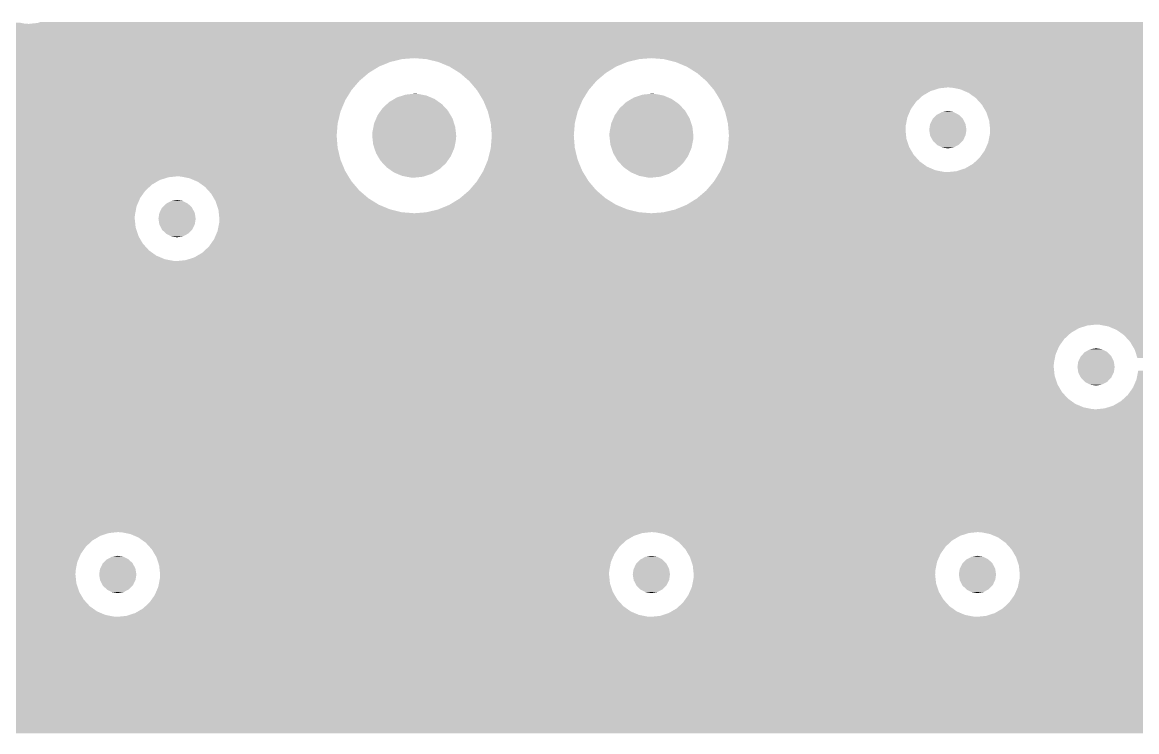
# Model space of a CAD drawing. Extents: x 295 to 953, y 10 to 290.
# Drawn here: x 612.72 to 636.59, y 100.29 to 115.48 of the extents above; entities that cross this region are included whole.
import ezdxf

# ---------------------------------------------------------------- set-up
doc = ezdxf.new("R2010")
doc.units = 0
doc.header["$LTSCALE"] = 5
doc.header["$MEASUREMENT"] = 0
doc.layers.add('FROMC1', color=7, linetype='CONTINUOUS')

msp = doc.modelspace()

# ---------------------------------------------------------------- linework, layer by layer
at = {"layer": 'FROMC1'}
for points in [[(583.018, 115.357), (583.018, 115.395), (710.215, 115.357), (710.228, 115.395)], [(583.018, 115.337), (583.018, 115.357), (672.362, 115.337), (672.553, 115.357)], [(583.018, 115.277), (583.018, 115.337), (672.18, 115.277), (672.362, 115.337)], [(586.574, 115.395), (586.832, 115.415), (710.228, 115.395), (710.235, 115.415)], [(586.832, 115.415), (586.971, 115.448), (710.235, 115.415), (710.247, 115.448)], [(586.971, 115.448), (586.985, 115.452), (612.863, 115.448), (612.783, 115.452)], [(586.985, 115.452), (587.085, 115.476), (612.783, 115.452), (612.662, 115.476)], [(612.863, 115.448), (612.896, 115.452), (636.993, 115.448), (636.913, 115.452)], [(612.896, 115.452), (613.053, 115.468), (636.913, 115.452), (636.828, 115.468)], [(613.053, 115.468), (613.115, 115.489), (636.828, 115.468), (636.725, 115.489)], [(583.018, 115.18), (583.018, 115.277), (672.014, 115.18), (672.18, 115.277)], [(583.018, 115.05), (583.018, 115.18), (671.873, 115.05), (672.014, 115.18)], [(583.018, 114.894), (583.018, 115.05), (671.762, 114.894), (671.873, 115.05)], [(583.018, 114.718), (583.018, 114.894), (671.686, 114.718), (671.762, 114.894)], [(583.018, 114.714), (583.018, 114.718), (671.686, 114.714), (671.686, 114.718)], [(583.018, 114.694), (583.018, 114.714), (620.859, 114.694), (621.118, 114.714)], [(583.018, 114.633), (583.018, 114.694), (620.606, 114.633), (620.859, 114.694)], [(583.018, 114.535), (583.018, 114.633), (620.366, 114.535), (620.606, 114.633)], [(621.366, 114.694), (621.118, 114.714), (625.939, 114.694), (626.198, 114.714)], [(621.387, 114.692), (621.366, 114.694), (625.932, 114.692), (625.939, 114.694)], [(621.626, 114.633), (621.387, 114.692), (625.686, 114.633), (625.932, 114.692)], [(621.639, 114.63), (621.626, 114.633), (625.678, 114.63), (625.686, 114.633)], [(621.867, 114.535), (621.639, 114.63), (625.446, 114.535), (625.678, 114.63)], [(626.446, 114.694), (626.198, 114.714), (644.989, 114.694), (645.248, 114.714)], [(626.467, 114.692), (626.446, 114.694), (644.982, 114.692), (644.989, 114.694)], [(626.706, 114.633), (626.467, 114.692), (644.736, 114.633), (644.982, 114.692)], [(626.719, 114.63), (626.706, 114.633), (644.728, 114.63), (644.736, 114.633)], [(626.947, 114.535), (626.719, 114.63), (644.496, 114.535), (644.728, 114.63)], [(583.018, 114.399), (583.018, 114.535), (620.145, 114.399), (620.366, 114.535)], [(583.018, 114.231), (583.018, 114.399), (619.947, 114.231), (620.145, 114.399)], [(621.878, 114.53), (621.867, 114.535), (625.438, 114.53), (625.446, 114.535)], [(622.089, 114.399), (621.878, 114.53), (625.225, 114.399), (625.438, 114.53)], [(622.099, 114.393), (622.089, 114.399), (625.217, 114.393), (625.225, 114.399)], [(622.287, 114.231), (622.099, 114.393), (625.027, 114.231), (625.217, 114.393)], [(626.958, 114.53), (626.947, 114.535), (644.488, 114.53), (644.496, 114.535)], [(627.169, 114.399), (626.958, 114.53), (644.275, 114.399), (644.488, 114.53)], [(627.179, 114.393), (627.169, 114.399), (644.267, 114.393), (644.275, 114.399)], [(627.367, 114.231), (627.179, 114.393), (644.077, 114.231), (644.267, 114.393)], [(583.018, 114.034), (583.018, 114.231), (619.777, 114.034), (619.947, 114.231)], [(622.296, 114.224), (622.287, 114.231), (625.02, 114.224), (625.027, 114.231)], [(622.457, 114.034), (622.296, 114.224), (624.857, 114.034), (625.02, 114.224)], [(627.376, 114.224), (627.367, 114.231), (644.07, 114.224), (644.077, 114.231)], [(627.492, 114.087), (627.376, 114.224), (643.952, 114.087), (644.07, 114.224)], [(583.018, 113.814), (583.018, 114.034), (619.641, 113.814), (619.777, 114.034)], [(620.69, 113.839), (620.746, 113.872), (621.554, 113.839), (621.476, 113.872)], [(620.746, 113.872), (620.872, 113.913), (621.476, 113.872), (621.379, 113.913)], [(620.872, 113.913), (620.928, 113.932), (621.379, 113.913), (621.282, 113.932)], [(620.928, 113.932), (621.089, 113.949), (621.282, 113.932), (621.191, 113.949)], [(621.089, 113.949), (621.118, 113.952), (621.191, 113.949), (621.118, 113.952)], [(622.464, 114.026), (622.457, 114.034), (624.852, 114.026), (624.857, 114.034)], [(622.593, 113.814), (622.464, 114.026), (624.721, 113.814), (624.852, 114.026)], [(625.77, 113.839), (625.826, 113.872), (626.634, 113.839), (626.556, 113.872)], [(625.826, 113.872), (625.952, 113.913), (626.556, 113.872), (626.459, 113.913)], [(625.952, 113.913), (626.008, 113.932), (626.459, 113.913), (626.362, 113.932)], [(626.008, 113.932), (626.169, 113.949), (626.362, 113.932), (626.271, 113.949)], [(626.169, 113.949), (626.198, 113.952), (626.271, 113.949), (626.198, 113.952)], [(627.51, 114.067), (627.492, 114.087), (632.357, 114.067), (632.548, 114.087)], [(627.544, 114.026), (627.51, 114.067), (632.234, 114.026), (632.357, 114.067)], [(627.556, 114.007), (627.544, 114.026), (632.175, 114.007), (632.234, 114.026)], [(627.615, 113.91), (627.556, 114.007), (632.009, 113.91), (632.175, 114.007)], [(627.679, 113.804), (627.615, 113.91), (631.894, 113.804), (632.009, 113.91)], [(632.627, 114.083), (632.548, 114.087), (639.499, 114.083), (639.533, 114.087)], [(632.713, 114.067), (632.627, 114.083), (639.342, 114.067), (639.499, 114.083)], [(632.816, 114.046), (632.713, 114.067), (639.28, 114.046), (639.342, 114.067)], [(632.908, 114.007), (632.816, 114.046), (639.16, 114.007), (639.28, 114.046)], [(632.992, 113.971), (632.908, 114.007), (639.098, 113.971), (639.16, 114.007)], [(633.077, 113.91), (632.992, 113.971), (638.994, 113.91), (639.098, 113.971)], [(633.148, 113.86), (633.077, 113.91), (638.94, 113.86), (638.994, 113.91)], [(583.018, 113.713), (583.018, 113.814), (619.599, 113.713), (619.641, 113.814)], [(586.843, 113.691), (586.574, 113.713), (619.589, 113.691), (619.599, 113.713)], [(587.095, 113.629), (586.843, 113.691), (619.563, 113.629), (619.589, 113.691)], [(587.226, 113.574), (587.095, 113.629), (619.54, 113.574), (619.563, 113.629)], [(620.401, 113.589), (620.442, 113.646), (621.84, 113.589), (621.787, 113.646)], [(620.442, 113.646), (620.532, 113.729), (621.787, 113.646), (621.71, 113.729)], [(620.532, 113.729), (620.582, 113.775), (621.71, 113.729), (621.645, 113.775)], [(620.582, 113.775), (620.69, 113.839), (621.645, 113.775), (621.554, 113.839)], [(622.599, 113.804), (622.593, 113.814), (624.717, 113.804), (624.721, 113.814)], [(622.694, 113.574), (622.599, 113.804), (624.62, 113.574), (624.717, 113.804)], [(625.481, 113.589), (625.522, 113.646), (626.92, 113.589), (626.867, 113.646)], [(625.522, 113.646), (625.612, 113.729), (626.867, 113.646), (626.79, 113.729)], [(625.612, 113.729), (625.662, 113.775), (626.79, 113.729), (626.725, 113.775)], [(625.662, 113.775), (625.77, 113.839), (626.725, 113.775), (626.634, 113.839)], [(627.689, 113.78), (627.679, 113.804), (631.868, 113.78), (631.894, 113.804)], [(627.753, 113.624), (627.689, 113.78), (631.757, 113.624), (631.868, 113.78)], [(633.22, 113.78), (633.148, 113.86), (638.853, 113.78), (638.94, 113.86)], [(633.277, 113.718), (633.22, 113.78), (638.809, 113.718), (638.853, 113.78)], [(633.332, 113.624), (633.277, 113.718), (638.742, 113.624), (638.809, 113.718)], [(587.334, 113.529), (587.226, 113.574), (619.529, 113.529), (619.54, 113.574)], [(587.555, 113.392), (587.334, 113.529), (619.496, 113.392), (619.529, 113.529)], [(587.637, 113.322), (587.555, 113.392), (619.478, 113.322), (619.496, 113.392)], [(620.257, 113.314), (620.304, 113.424), (621.973, 113.314), (621.937, 113.424)], [(620.304, 113.424), (620.332, 113.49), (621.937, 113.424), (621.898, 113.49)], [(620.332, 113.49), (620.401, 113.589), (621.898, 113.49), (621.84, 113.589)], [(622.698, 113.564), (622.694, 113.574), (624.618, 113.564), (624.62, 113.574)], [(622.756, 113.322), (622.698, 113.564), (624.558, 113.322), (624.618, 113.564)], [(625.337, 113.314), (625.384, 113.424), (627.053, 113.314), (627.017, 113.424)], [(625.384, 113.424), (625.412, 113.49), (627.017, 113.424), (626.978, 113.49)], [(625.412, 113.49), (625.481, 113.589), (626.978, 113.49), (626.92, 113.589)], [(627.778, 113.564), (627.753, 113.624), (631.731, 113.564), (631.757, 113.624)], [(627.806, 113.448), (627.778, 113.564), (631.681, 113.448), (631.731, 113.564)], [(627.838, 113.312), (627.806, 113.448), (631.655, 113.312), (631.681, 113.448)], [(632.171, 113.305), (632.221, 113.409), (632.926, 113.305), (632.872, 113.409)], [(632.221, 113.409), (632.23, 113.418), (632.872, 113.409), (632.868, 113.418)], [(632.23, 113.418), (632.31, 113.5), (632.868, 113.418), (632.783, 113.5)], [(632.31, 113.5), (632.322, 113.506), (632.783, 113.5), (632.777, 113.506)], [(632.322, 113.506), (632.422, 113.559), (632.777, 113.506), (632.669, 113.559)], [(632.422, 113.559), (632.442, 113.562), (632.669, 113.559), (632.663, 113.562)], [(632.442, 113.562), (632.548, 113.579), (632.663, 113.562), (632.548, 113.579)], [(633.374, 113.553), (633.332, 113.624), (638.711, 113.553), (638.742, 113.624)], [(633.409, 113.448), (633.374, 113.553), (638.666, 113.448), (638.711, 113.553)], [(633.434, 113.371), (633.409, 113.448), (638.651, 113.371), (638.666, 113.448)], [(587.752, 113.223), (587.637, 113.322), (619.47, 113.223), (619.478, 113.322)], [(587.896, 113.053), (587.752, 113.223), (619.456, 113.053), (619.47, 113.223)], [(620.221, 113.127), (620.244, 113.243), (622.009, 113.127), (621.996, 113.243)], [(620.244, 113.243), (620.257, 113.314), (621.996, 113.243), (621.973, 113.314)], [(622.758, 113.312), (622.756, 113.322), (624.557, 113.312), (624.558, 113.322)], [(622.779, 113.053), (622.758, 113.312), (624.536, 113.053), (624.557, 113.312)], [(625.301, 113.127), (625.324, 113.243), (627.089, 113.127), (627.076, 113.243)], [(625.324, 113.243), (625.337, 113.314), (627.076, 113.243), (627.053, 113.314)], [(627.842, 113.26), (627.838, 113.312), (631.644, 113.26), (631.655, 113.312)], [(627.849, 113.18), (627.842, 113.26), (631.641, 113.18), (631.644, 113.26)], [(627.859, 113.053), (627.849, 113.18), (631.654, 113.053), (631.641, 113.18)], [(632.149, 113.18), (632.166, 113.295), (632.946, 113.18), (632.928, 113.295)], [(632.167, 113.065), (632.149, 113.18), (632.929, 113.065), (632.946, 113.18)], [(632.166, 113.295), (632.171, 113.305), (632.928, 113.295), (632.926, 113.305)], [(633.446, 113.26), (633.434, 113.371), (638.629, 113.26), (638.651, 113.371)], [(633.454, 113.18), (633.446, 113.26), (638.626, 113.18), (638.629, 113.26)], [(633.451, 113.1), (633.454, 113.18), (638.634, 113.1), (638.626, 113.18)], [(587.92, 113.025), (587.896, 113.053), (619.459, 113.025), (619.456, 113.053)], [(587.957, 112.964), (587.92, 113.025), (619.463, 112.964), (619.459, 113.025)], [(596.773, 112.963), (596.716, 112.964), (619.463, 112.963), (619.463, 112.964)], [(596.83, 112.958), (596.773, 112.963), (619.464, 112.958), (619.463, 112.963)], [(596.886, 112.949), (596.83, 112.958), (619.465, 112.949), (619.464, 112.958)], [(596.942, 112.937), (596.886, 112.949), (619.466, 112.937), (619.465, 112.949)], [(596.996, 112.92), (596.942, 112.937), (619.467, 112.92), (619.466, 112.937)], [(597.049, 112.899), (596.996, 112.92), (619.468, 112.899), (619.467, 112.92)], [(620.218, 113.053), (620.221, 113.127), (622.017, 113.053), (622.009, 113.127)], [(620.226, 112.979), (620.218, 113.053), (622.014, 112.979), (622.017, 113.053)], [(620.239, 112.863), (620.226, 112.979), (621.992, 112.863), (622.014, 112.979)], [(622.758, 112.794), (622.779, 113.053), (624.557, 112.794), (624.536, 113.053)], [(625.298, 113.053), (625.301, 113.127), (627.097, 113.053), (627.089, 113.127)], [(625.306, 112.979), (625.298, 113.053), (627.094, 112.979), (627.097, 113.053)], [(625.319, 112.863), (625.306, 112.979), (627.072, 112.863), (627.094, 112.979)], [(627.839, 112.807), (627.854, 112.989), (631.721, 112.807), (631.661, 112.989)], [(627.854, 112.989), (627.859, 113.053), (631.661, 112.989), (631.654, 113.053)], [(632.169, 113.055), (632.167, 113.065), (632.924, 113.055), (632.929, 113.065)], [(632.223, 112.951), (632.169, 113.055), (632.874, 112.951), (632.924, 113.055)], [(632.227, 112.942), (632.223, 112.951), (632.865, 112.942), (632.874, 112.951)], [(632.312, 112.86), (632.227, 112.942), (632.785, 112.86), (632.865, 112.942)], [(633.369, 112.807), (633.414, 112.912), (638.706, 112.807), (638.671, 112.912)], [(633.414, 112.912), (633.429, 112.989), (638.671, 112.912), (638.646, 112.989)], [(633.429, 112.989), (633.451, 113.1), (638.646, 112.989), (638.634, 113.1)], [(597.101, 112.875), (597.049, 112.899), (619.47, 112.875), (619.468, 112.899)], [(597.151, 112.847), (597.101, 112.875), (619.473, 112.847), (619.47, 112.875)], [(597.196, 112.817), (597.151, 112.847), (619.475, 112.817), (619.473, 112.847)], [(607.227, 112.813), (607.148, 112.817), (619.475, 112.813), (619.475, 112.817)], [(607.325, 112.794), (607.227, 112.813), (619.477, 112.794), (619.475, 112.813)], [(607.416, 112.776), (607.325, 112.794), (619.481, 112.776), (619.477, 112.794)], [(607.592, 112.701), (607.416, 112.776), (619.499, 112.701), (619.481, 112.776)], [(607.748, 112.59), (607.592, 112.701), (619.526, 112.59), (619.499, 112.701)], [(620.262, 112.792), (620.239, 112.863), (621.978, 112.792), (621.992, 112.863)], [(620.299, 112.682), (620.262, 112.792), (621.931, 112.682), (621.978, 112.792)], [(620.337, 112.616), (620.299, 112.682), (621.903, 112.616), (621.931, 112.682)], [(622.697, 112.542), (622.757, 112.784), (624.617, 112.542), (624.559, 112.784)], [(622.757, 112.784), (622.758, 112.794), (624.559, 112.784), (624.557, 112.794)], [(625.342, 112.792), (625.319, 112.863), (627.058, 112.792), (627.072, 112.863)], [(625.379, 112.682), (625.342, 112.792), (627.011, 112.682), (627.058, 112.792)], [(625.417, 112.616), (625.379, 112.682), (626.983, 112.616), (627.011, 112.682)], [(627.802, 112.642), (627.837, 112.784), (631.818, 112.642), (631.735, 112.784)], [(627.837, 112.784), (627.839, 112.807), (631.735, 112.784), (631.721, 112.807)], [(632.318, 112.854), (632.312, 112.86), (632.773, 112.854), (632.785, 112.86)], [(632.426, 112.801), (632.318, 112.854), (632.673, 112.801), (632.773, 112.854)], [(632.433, 112.798), (632.426, 112.801), (632.653, 112.798), (632.673, 112.801)], [(632.548, 112.781), (632.433, 112.798), (632.548, 112.781), (632.653, 112.798)], [(633.271, 112.642), (633.338, 112.736), (638.803, 112.642), (638.748, 112.736)], [(633.338, 112.736), (633.369, 112.807), (638.748, 112.736), (638.706, 112.807)], [(607.792, 112.542), (607.748, 112.59), (619.537, 112.542), (619.526, 112.59)], [(607.877, 112.448), (607.792, 112.542), (619.576, 112.448), (619.537, 112.542)], [(607.963, 112.302), (607.877, 112.448), (619.636, 112.302), (619.576, 112.448)], [(620.395, 112.517), (620.337, 112.616), (621.834, 112.517), (621.903, 112.616)], [(620.448, 112.46), (620.395, 112.517), (621.794, 112.46), (621.834, 112.517)], [(620.525, 112.377), (620.448, 112.46), (621.703, 112.377), (621.794, 112.46)], [(622.598, 112.302), (622.695, 112.532), (624.716, 112.302), (624.621, 112.532)], [(622.695, 112.532), (622.697, 112.542), (624.621, 112.532), (624.617, 112.542)], [(625.475, 112.517), (625.417, 112.616), (626.914, 112.517), (626.983, 112.616)], [(625.528, 112.46), (625.475, 112.517), (626.874, 112.46), (626.914, 112.517)], [(625.605, 112.377), (625.528, 112.46), (626.783, 112.377), (626.874, 112.46)], [(627.715, 112.389), (627.762, 112.5), (632.103, 112.389), (631.947, 112.5)], [(627.762, 112.5), (627.775, 112.532), (631.947, 112.5), (631.919, 112.532)], [(627.775, 112.532), (627.802, 112.642), (631.919, 112.532), (631.818, 112.642)], [(632.982, 112.389), (633.086, 112.45), (639.088, 112.389), (639.003, 112.45)], [(633.086, 112.45), (633.141, 112.5), (639.003, 112.45), (638.932, 112.5)], [(633.141, 112.5), (633.227, 112.58), (638.932, 112.5), (638.86, 112.58)], [(633.227, 112.58), (633.271, 112.642), (638.86, 112.58), (638.803, 112.642)], [(607.974, 112.283), (607.963, 112.302), (619.648, 112.283), (619.636, 112.302)], [(608.007, 112.182), (607.974, 112.283), (619.709, 112.182), (619.648, 112.283)], [(620.59, 112.331), (620.525, 112.377), (621.653, 112.331), (621.703, 112.377)], [(620.681, 112.267), (620.59, 112.331), (621.545, 112.267), (621.653, 112.331)], [(620.759, 112.234), (620.681, 112.267), (621.489, 112.234), (621.545, 112.267)], [(620.856, 112.193), (620.759, 112.234), (621.363, 112.193), (621.489, 112.234)], [(622.463, 112.08), (622.594, 112.292), (624.851, 112.08), (624.722, 112.292)], [(622.594, 112.292), (622.598, 112.302), (624.722, 112.292), (624.716, 112.302)], [(625.67, 112.331), (625.605, 112.377), (626.733, 112.331), (626.783, 112.377)], [(625.761, 112.267), (625.67, 112.331), (626.625, 112.267), (626.733, 112.331)], [(625.839, 112.234), (625.761, 112.267), (626.569, 112.234), (626.625, 112.267)], [(625.936, 112.193), (625.839, 112.234), (626.443, 112.193), (626.569, 112.234)], [(627.543, 112.08), (627.662, 112.273), (643.901, 112.08), (643.783, 112.273)], [(627.662, 112.273), (627.665, 112.277), (632.548, 112.273), (632.468, 112.277)], [(627.665, 112.277), (627.674, 112.292), (632.468, 112.277), (632.388, 112.292)], [(627.674, 112.292), (627.683, 112.314), (632.388, 112.292), (632.28, 112.314)], [(627.683, 112.314), (627.715, 112.389), (632.28, 112.314), (632.103, 112.389)], [(632.548, 112.273), (632.581, 112.277), (639.533, 112.273), (639.453, 112.277)], [(632.581, 112.277), (632.738, 112.293), (639.453, 112.277), (639.368, 112.293)], [(632.738, 112.293), (632.8, 112.314), (639.368, 112.293), (639.265, 112.314)], [(632.8, 112.314), (632.92, 112.353), (639.265, 112.314), (639.172, 112.353)], [(632.92, 112.353), (632.982, 112.389), (639.172, 112.353), (639.088, 112.389)], [(608.014, 112.162), (608.007, 112.182), (615.847, 112.162), (616.038, 112.182)], [(608.034, 112.102), (608.014, 112.162), (615.665, 112.102), (615.847, 112.162)], [(608.034, 112.101), (608.034, 112.102), (615.663, 112.101), (615.665, 112.102)], [(608.044, 112.005), (608.034, 112.101), (615.499, 112.005), (615.663, 112.101)], [(608.054, 111.91), (608.044, 112.005), (615.396, 111.91), (615.499, 112.005)], [(616.117, 112.178), (616.038, 112.182), (619.711, 112.178), (619.709, 112.182)], [(616.306, 112.141), (616.117, 112.178), (619.734, 112.141), (619.711, 112.178)], [(616.448, 112.08), (616.306, 112.141), (619.771, 112.08), (619.734, 112.141)], [(616.482, 112.066), (616.448, 112.08), (619.783, 112.066), (619.771, 112.08)], [(616.638, 111.955), (616.482, 112.066), (619.878, 111.955), (619.783, 112.066)], [(620.953, 112.174), (620.856, 112.193), (621.307, 112.174), (621.363, 112.193)], [(621.044, 112.157), (620.953, 112.174), (621.146, 112.157), (621.307, 112.174)], [(621.118, 112.154), (621.044, 112.157), (621.118, 112.154), (621.146, 112.157)], [(622.295, 111.882), (622.458, 112.072), (625.019, 111.882), (624.858, 112.072)], [(622.458, 112.072), (622.463, 112.08), (624.858, 112.072), (624.851, 112.08)], [(626.033, 112.174), (625.936, 112.193), (626.387, 112.174), (626.443, 112.193)], [(626.124, 112.157), (626.033, 112.174), (626.226, 112.157), (626.387, 112.174)], [(626.198, 112.154), (626.124, 112.157), (626.198, 112.154), (626.226, 112.157)], [(627.375, 111.882), (627.538, 112.072), (644.069, 111.882), (643.908, 112.072)], [(627.538, 112.072), (627.543, 112.08), (643.908, 112.072), (643.901, 112.08)], [(608.014, 111.642), (608.029, 111.719), (615.214, 111.642), (615.247, 111.719)], [(608.029, 111.719), (608.051, 111.83), (615.247, 111.719), (615.326, 111.83)], [(608.051, 111.83), (608.053, 111.875), (615.326, 111.83), (615.358, 111.875)], [(608.053, 111.875), (608.054, 111.91), (615.358, 111.875), (615.396, 111.91)], [(616.704, 111.882), (616.638, 111.955), (619.939, 111.882), (619.878, 111.955)], [(616.767, 111.813), (616.704, 111.882), (620.019, 111.813), (619.939, 111.882)], [(616.826, 111.713), (616.767, 111.813), (620.136, 111.713), (620.019, 111.813)], [(622.098, 111.713), (622.288, 111.875), (625.216, 111.713), (625.028, 111.875)], [(622.288, 111.875), (622.295, 111.882), (625.028, 111.875), (625.019, 111.882)], [(627.178, 111.713), (627.368, 111.875), (644.266, 111.713), (644.078, 111.875)], [(627.368, 111.875), (627.375, 111.882), (644.078, 111.875), (644.069, 111.882)], [(607.938, 111.466), (607.971, 111.543), (615.156, 111.466), (615.171, 111.543)], [(607.971, 111.543), (608.014, 111.642), (615.171, 111.543), (615.214, 111.642)], [(615.661, 111.4), (615.711, 111.504), (616.416, 111.4), (616.362, 111.504)], [(615.711, 111.504), (615.72, 111.513), (616.362, 111.504), (616.358, 111.513)], [(615.72, 111.513), (615.8, 111.595), (616.358, 111.513), (616.273, 111.595)], [(615.8, 111.595), (615.812, 111.601), (616.273, 111.595), (616.267, 111.601)], [(615.812, 111.601), (615.912, 111.654), (616.267, 111.601), (616.159, 111.654)], [(615.912, 111.654), (615.932, 111.657), (616.159, 111.654), (616.153, 111.657)], [(615.932, 111.657), (616.038, 111.674), (616.153, 111.657), (616.038, 111.674)], [(616.864, 111.648), (616.826, 111.713), (620.241, 111.648), (620.136, 111.713)], [(616.888, 111.576), (616.864, 111.648), (620.357, 111.576), (620.241, 111.648)], [(616.921, 111.476), (616.888, 111.576), (620.596, 111.476), (620.357, 111.576)], [(621.637, 111.476), (621.869, 111.571), (625.676, 111.476), (625.448, 111.571)], [(621.869, 111.571), (621.877, 111.576), (625.448, 111.571), (625.437, 111.576)], [(621.877, 111.576), (622.091, 111.707), (625.437, 111.576), (625.226, 111.707)], [(622.091, 111.707), (622.098, 111.713), (625.226, 111.707), (625.216, 111.713)], [(626.717, 111.476), (626.949, 111.571), (644.726, 111.476), (644.498, 111.571)], [(626.949, 111.571), (626.957, 111.576), (644.498, 111.571), (644.487, 111.576)], [(626.957, 111.576), (627.171, 111.707), (644.487, 111.576), (644.276, 111.707)], [(627.171, 111.707), (627.178, 111.713), (644.276, 111.707), (644.266, 111.713)], [(607.686, 111.18), (607.789, 111.275), (615.141, 111.18), (615.131, 111.275)], [(607.789, 111.275), (607.827, 111.31), (615.131, 111.275), (615.132, 111.31)], [(607.827, 111.31), (607.859, 111.355), (615.132, 111.31), (615.134, 111.355)], [(607.859, 111.355), (607.938, 111.466), (615.134, 111.355), (615.156, 111.466)], [(615.639, 111.275), (615.656, 111.39), (616.436, 111.275), (616.418, 111.39)], [(615.657, 111.16), (615.639, 111.275), (616.419, 111.16), (616.436, 111.275)], [(615.656, 111.39), (615.661, 111.4), (616.418, 111.39), (616.416, 111.4)], [(616.924, 111.466), (616.921, 111.476), (620.637, 111.466), (620.596, 111.476)], [(616.93, 111.414), (616.924, 111.466), (620.848, 111.414), (620.637, 111.466)], [(616.932, 111.392), (616.93, 111.414), (621.118, 111.392), (620.848, 111.414)], [(616.934, 111.37), (616.932, 111.392), (657.409, 111.37), (657.447, 111.392)], [(616.944, 111.275), (616.934, 111.37), (657.306, 111.275), (657.409, 111.37)], [(616.943, 111.24), (616.944, 111.275), (657.268, 111.24), (657.306, 111.275)], [(621.118, 111.392), (621.376, 111.412), (626.198, 111.392), (625.949, 111.412)], [(621.376, 111.412), (621.383, 111.414), (625.949, 111.412), (625.928, 111.414)], [(621.383, 111.414), (621.629, 111.472), (625.928, 111.414), (625.689, 111.472)], [(621.629, 111.472), (621.637, 111.476), (625.689, 111.472), (625.676, 111.476)], [(626.198, 111.392), (626.456, 111.412), (645.248, 111.392), (644.999, 111.412)], [(626.456, 111.412), (626.463, 111.414), (644.999, 111.412), (644.978, 111.414)], [(626.463, 111.414), (626.709, 111.472), (644.978, 111.414), (644.739, 111.472)], [(626.709, 111.472), (626.717, 111.476), (644.739, 111.472), (644.726, 111.476)], [(601.398, 110.939), (601.307, 111.003), (615.199, 110.939), (615.178, 111.003)], [(607.148, 111.003), (607.338, 111.023), (615.178, 111.003), (615.171, 111.023)], [(607.338, 111.023), (607.52, 111.083), (615.171, 111.023), (615.151, 111.083)], [(607.52, 111.083), (607.522, 111.084), (615.151, 111.083), (615.151, 111.084)], [(607.522, 111.084), (607.686, 111.18), (615.151, 111.084), (615.141, 111.18)], [(615.659, 111.15), (615.657, 111.16), (616.414, 111.15), (616.419, 111.16)], [(615.713, 111.046), (615.659, 111.15), (616.364, 111.046), (616.414, 111.15)], [(615.717, 111.037), (615.713, 111.046), (616.355, 111.037), (616.364, 111.046)], [(615.802, 110.955), (615.717, 111.037), (616.275, 110.955), (616.355, 111.037)], [(616.861, 110.908), (616.904, 111.007), (657.081, 110.908), (657.124, 111.007)], [(616.904, 111.007), (616.919, 111.084), (657.124, 111.007), (657.157, 111.084)], [(616.919, 111.084), (616.941, 111.195), (657.157, 111.084), (657.236, 111.195)], [(616.941, 111.195), (616.943, 111.24), (657.236, 111.195), (657.268, 111.24)], [(601.431, 110.902), (601.398, 110.939), (615.211, 110.902), (615.199, 110.939)], [(601.527, 110.797), (601.431, 110.902), (615.272, 110.797), (615.211, 110.902)], [(601.563, 110.737), (601.527, 110.797), (615.308, 110.737), (615.272, 110.797)], [(615.808, 110.949), (615.802, 110.955), (616.263, 110.949), (616.275, 110.955)], [(615.916, 110.896), (615.808, 110.949), (616.163, 110.896), (616.263, 110.949)], [(615.923, 110.893), (615.916, 110.896), (616.143, 110.893), (616.163, 110.896)], [(616.038, 110.876), (615.923, 110.893), (616.038, 110.876), (616.143, 110.893)], [(616.749, 110.72), (616.828, 110.831), (657.044, 110.72), (657.066, 110.831)], [(616.828, 110.831), (616.861, 110.908), (657.066, 110.831), (657.081, 110.908)], [(601.624, 110.632), (601.563, 110.737), (615.404, 110.632), (615.308, 110.737)], [(601.636, 110.595), (601.624, 110.632), (615.437, 110.595), (615.404, 110.632)], [(601.673, 110.484), (601.636, 110.595), (615.593, 110.484), (615.437, 110.595)], [(616.412, 110.449), (616.576, 110.545), (657.061, 110.449), (657.051, 110.545)], [(616.576, 110.545), (616.679, 110.64), (657.051, 110.545), (657.041, 110.64)], [(616.679, 110.64), (616.717, 110.675), (657.041, 110.64), (657.042, 110.675)], [(616.717, 110.675), (616.749, 110.72), (657.042, 110.675), (657.044, 110.72)], [(601.684, 110.45), (601.673, 110.484), (615.674, 110.45), (615.593, 110.484)], [(601.688, 110.409), (601.684, 110.45), (615.77, 110.409), (615.674, 110.45)], [(601.692, 110.372), (601.688, 110.409), (615.958, 110.372), (615.77, 110.409)], [(601.693, 110.368), (601.692, 110.372), (616.038, 110.368), (615.958, 110.372)], [(601.703, 110.267), (601.693, 110.368), (657.121, 110.267), (657.088, 110.368)], [(616.038, 110.368), (616.228, 110.388), (657.088, 110.368), (657.081, 110.388)], [(616.228, 110.388), (616.41, 110.448), (657.081, 110.388), (657.061, 110.448)], [(616.41, 110.448), (616.412, 110.449), (657.061, 110.448), (657.061, 110.449)], [(601.664, 109.991), (601.686, 110.102), (657.319, 109.991), (657.218, 110.102)], [(601.686, 110.102), (601.701, 110.179), (657.218, 110.102), (657.173, 110.179)], [(601.701, 110.179), (601.704, 110.259), (657.173, 110.179), (657.126, 110.259)], [(601.704, 110.259), (601.703, 110.267), (657.126, 110.259), (657.121, 110.267)], [(601.559, 109.774), (601.588, 109.815), (657.68, 109.774), (657.584, 109.815)], [(601.588, 109.815), (601.603, 109.849), (657.584, 109.815), (657.503, 109.849)], [(601.603, 109.849), (601.651, 109.96), (657.503, 109.849), (657.347, 109.96)], [(601.651, 109.96), (601.664, 109.991), (657.347, 109.96), (657.319, 109.991)], [(601.336, 109.529), (601.448, 109.632), (695.916, 109.529), (695.856, 109.632)], [(601.448, 109.632), (601.477, 109.659), (695.856, 109.632), (695.847, 109.659)], [(601.477, 109.659), (601.53, 109.733), (695.847, 109.659), (695.823, 109.733)], [(601.53, 109.733), (601.533, 109.737), (657.948, 109.733), (657.868, 109.737)], [(601.533, 109.737), (601.559, 109.774), (657.868, 109.737), (657.68, 109.774)], [(583.018, 109.325), (583.018, 109.352), (696.082, 109.325), (696.058, 109.352)], [(600.798, 109.352), (600.988, 109.372), (696.058, 109.352), (696.039, 109.372)], [(600.988, 109.372), (601.17, 109.432), (696.039, 109.372), (695.984, 109.432)], [(601.17, 109.432), (601.229, 109.467), (695.984, 109.432), (695.953, 109.467)], [(601.229, 109.467), (601.336, 109.529), (695.953, 109.467), (695.916, 109.529)], [(583.018, 109.214), (583.018, 109.325), (696.238, 109.214), (696.082, 109.325)], [(583.018, 109.139), (583.018, 109.214), (696.415, 109.139), (696.238, 109.214)], [(583.018, 109.102), (583.018, 109.139), (696.603, 109.102), (696.415, 109.139)], [(583.018, 109.098), (583.018, 109.102), (696.683, 109.098), (696.603, 109.102)], [(583.018, 109.007), (583.018, 109.098), (710.526, 109.007), (710.526, 109.098)], [(583.018, 108.987), (583.018, 109.007), (635.532, 108.987), (635.723, 109.007)], [(583.018, 108.927), (583.018, 108.987), (635.35, 108.927), (635.532, 108.987)], [(583.018, 108.83), (583.018, 108.927), (635.184, 108.83), (635.35, 108.927)], [(635.802, 109.003), (635.723, 109.007), (710.526, 109.003), (710.526, 109.007)], [(635.991, 108.966), (635.802, 109.003), (710.526, 108.966), (710.526, 109.003)], [(636.167, 108.891), (635.991, 108.966), (710.526, 108.891), (710.526, 108.966)], [(636.323, 108.78), (636.167, 108.891), (710.526, 108.78), (710.526, 108.891)], [(583.018, 108.7), (583.018, 108.83), (635.043, 108.7), (635.184, 108.83)], [(583.018, 108.544), (583.018, 108.7), (634.932, 108.544), (635.043, 108.7)], [(636.452, 108.638), (636.323, 108.78), (710.526, 108.638), (710.526, 108.78)], [(636.549, 108.473), (636.452, 108.638), (710.526, 108.473), (710.526, 108.638)], [(583.018, 108.368), (583.018, 108.544), (634.856, 108.368), (634.932, 108.544)], [(635.405, 108.338), (635.485, 108.42), (636.043, 108.338), (635.958, 108.42)], [(635.485, 108.42), (635.497, 108.426), (635.958, 108.42), (635.952, 108.426)], [(635.497, 108.426), (635.597, 108.479), (635.952, 108.426), (635.844, 108.479)], [(635.597, 108.479), (635.617, 108.482), (635.844, 108.479), (635.838, 108.482)], [(635.617, 108.482), (635.723, 108.499), (635.838, 108.482), (635.723, 108.499)], [(636.609, 108.291), (636.549, 108.473), (710.526, 108.291), (710.526, 108.473)], [(583.018, 108.18), (583.018, 108.368), (634.819, 108.18), (634.856, 108.368)], [(583.018, 108.1), (583.018, 108.18), (634.816, 108.1), (634.819, 108.18)], [(635.324, 108.1), (635.341, 108.215), (636.121, 108.1), (636.103, 108.215)], [(635.341, 108.215), (635.346, 108.225), (636.103, 108.215), (636.101, 108.225)], [(635.346, 108.225), (635.396, 108.329), (636.101, 108.225), (636.047, 108.329)], [(635.396, 108.329), (635.405, 108.338), (636.047, 108.329), (636.043, 108.338)], [(583.018, 107.909), (583.018, 108.1), (634.836, 107.909), (634.816, 108.1)], [(583.018, 107.727), (583.018, 107.909), (634.896, 107.727), (634.836, 107.909)], [(635.342, 107.985), (635.324, 108.1), (636.104, 107.985), (636.121, 108.1)], [(635.344, 107.975), (635.342, 107.985), (636.099, 107.975), (636.104, 107.985)], [(635.398, 107.871), (635.344, 107.975), (636.049, 107.871), (636.099, 107.975)], [(636.589, 107.832), (636.626, 108.02), (710.526, 107.832), (710.526, 108.02)], [(583.018, 107.562), (583.018, 107.727), (634.993, 107.562), (634.896, 107.727)], [(635.402, 107.862), (635.398, 107.871), (636.04, 107.862), (636.049, 107.871)], [(635.487, 107.78), (635.402, 107.862), (635.96, 107.78), (636.04, 107.862)], [(635.493, 107.774), (635.487, 107.78), (635.948, 107.774), (635.96, 107.78)], [(635.601, 107.721), (635.493, 107.774), (635.848, 107.721), (635.948, 107.774)], [(635.608, 107.718), (635.601, 107.721), (635.828, 107.718), (635.848, 107.721)], [(635.723, 107.701), (635.608, 107.718), (635.723, 107.701), (635.828, 107.718)], [(636.513, 107.656), (636.589, 107.832), (710.526, 107.656), (710.526, 107.832)], [(583.018, 107.42), (583.018, 107.562), (635.122, 107.42), (634.993, 107.562)], [(636.261, 107.37), (636.402, 107.5), (710.526, 107.37), (710.526, 107.5)], [(636.402, 107.5), (636.513, 107.656), (710.526, 107.5), (710.526, 107.656)], [(583.018, 107.309), (583.018, 107.42), (635.278, 107.309), (635.122, 107.42)], [(583.018, 107.234), (583.018, 107.309), (635.455, 107.234), (635.278, 107.309)], [(583.018, 107.197), (583.018, 107.234), (635.643, 107.197), (635.455, 107.234)], [(583.018, 107.193), (583.018, 107.197), (635.723, 107.193), (635.643, 107.197)], [(583.018, 107.102), (583.018, 107.193), (710.526, 107.102), (710.526, 107.193)], [(635.723, 107.193), (635.913, 107.213), (710.526, 107.193), (710.526, 107.213)], [(635.913, 107.213), (636.095, 107.273), (710.526, 107.213), (710.526, 107.273)], [(636.095, 107.273), (636.261, 107.37), (710.526, 107.273), (710.526, 107.37)], [(583.018, 107.082), (583.018, 107.102), (697.127, 107.082), (697.318, 107.102)], [(583.018, 107.022), (583.018, 107.082), (696.945, 107.022), (697.127, 107.082)], [(583.018, 106.975), (583.018, 107.022), (696.865, 106.975), (696.945, 107.022)], [(596.305, 106.971), (596.226, 106.975), (696.859, 106.971), (696.865, 106.975)], [(596.494, 106.934), (596.305, 106.971), (696.796, 106.934), (696.859, 106.971)], [(596.516, 106.925), (596.494, 106.934), (696.779, 106.925), (696.796, 106.934)], [(596.67, 106.859), (596.516, 106.925), (696.707, 106.859), (696.779, 106.925)], [(596.759, 106.795), (596.67, 106.859), (696.638, 106.795), (696.707, 106.859)], [(596.826, 106.748), (596.759, 106.795), (696.604, 106.748), (696.638, 106.795)], [(596.925, 106.639), (596.826, 106.748), (696.527, 106.639), (696.604, 106.748)], [(596.955, 106.606), (596.925, 106.639), (696.513, 106.606), (696.527, 106.639)], [(597.039, 106.463), (596.955, 106.606), (696.451, 106.463), (696.513, 106.606)], [(597.052, 106.441), (597.039, 106.463), (696.447, 106.441), (696.451, 106.463)], [(597.107, 106.275), (597.052, 106.441), (696.414, 106.275), (696.447, 106.441)], [(597.112, 106.259), (597.107, 106.275), (696.414, 106.259), (696.414, 106.275)], [(597.119, 106.195), (597.112, 106.259), (696.411, 106.195), (696.414, 106.259)], [(597.132, 106.068), (597.119, 106.195), (696.424, 106.068), (696.411, 106.195)], [(597.129, 105.988), (597.13, 106.004), (696.436, 105.988), (696.431, 106.004)], [(597.13, 106.004), (597.132, 106.068), (696.431, 106.004), (696.424, 106.068)], [(597.03, 105.657), (597.092, 105.8), (696.588, 105.657), (696.504, 105.8)], [(597.092, 105.8), (597.096, 105.822), (696.504, 105.8), (696.491, 105.822)], [(597.096, 105.822), (597.129, 105.988), (696.491, 105.822), (696.436, 105.988)], [(596.905, 105.468), (596.939, 105.515), (696.784, 105.468), (696.717, 105.515)], [(596.939, 105.515), (597.016, 105.624), (696.717, 105.515), (696.618, 105.624)], [(597.016, 105.624), (597.03, 105.657), (696.618, 105.624), (696.588, 105.657)], [(596.598, 105.241), (596.678, 105.288), (710.526, 105.241), (710.526, 105.288)], [(596.678, 105.288), (596.684, 105.292), (697.318, 105.288), (697.238, 105.292)], [(596.684, 105.292), (596.748, 105.329), (697.238, 105.292), (697.05, 105.329)], [(596.748, 105.329), (596.764, 105.338), (697.05, 105.329), (697.028, 105.338)], [(596.764, 105.338), (596.836, 105.404), (697.028, 105.338), (696.873, 105.404)], [(596.836, 105.404), (596.905, 105.468), (696.873, 105.404), (696.784, 105.468)], [(583.018, 104.562), (583.018, 105.161), (710.526, 104.562), (710.526, 105.161)], [(596.226, 105.161), (596.416, 105.181), (710.526, 105.161), (710.526, 105.181)], [(596.416, 105.181), (596.598, 105.241), (710.526, 105.181), (710.526, 105.241)], [(583.018, 104.542), (583.018, 104.562), (614.577, 104.542), (614.768, 104.562)], [(614.847, 104.558), (614.768, 104.562), (626.164, 104.558), (626.198, 104.562)], [(614.933, 104.542), (614.847, 104.558), (626.007, 104.542), (626.164, 104.558)], [(626.277, 104.558), (626.198, 104.562), (633.149, 104.558), (633.183, 104.562)], [(626.363, 104.542), (626.277, 104.558), (632.992, 104.542), (633.149, 104.558)], [(633.262, 104.558), (633.183, 104.562), (638.864, 104.558), (638.898, 104.562)], [(633.348, 104.542), (633.262, 104.558), (638.707, 104.542), (638.864, 104.558)], [(583.018, 104.482), (583.018, 104.542), (614.395, 104.482), (614.577, 104.542)], [(583.018, 104.385), (583.018, 104.482), (614.229, 104.385), (614.395, 104.482)], [(583.018, 104.255), (583.018, 104.385), (614.088, 104.255), (614.229, 104.385)], [(615.036, 104.521), (614.933, 104.542), (625.945, 104.521), (626.007, 104.542)], [(615.128, 104.482), (615.036, 104.521), (625.825, 104.482), (625.945, 104.521)], [(615.212, 104.446), (615.128, 104.482), (625.763, 104.446), (625.825, 104.482)], [(615.297, 104.385), (615.212, 104.446), (625.659, 104.385), (625.763, 104.446)], [(615.368, 104.335), (615.297, 104.385), (625.605, 104.335), (625.659, 104.385)], [(615.44, 104.255), (615.368, 104.335), (625.518, 104.255), (625.605, 104.335)], [(626.466, 104.521), (626.363, 104.542), (632.93, 104.521), (632.992, 104.542)], [(626.558, 104.482), (626.466, 104.521), (632.81, 104.482), (632.93, 104.521)], [(626.642, 104.446), (626.558, 104.482), (632.748, 104.446), (632.81, 104.482)], [(626.727, 104.385), (626.642, 104.446), (632.644, 104.385), (632.748, 104.446)], [(626.798, 104.335), (626.727, 104.385), (632.59, 104.335), (632.644, 104.385)], [(626.87, 104.255), (626.798, 104.335), (632.503, 104.255), (632.59, 104.335)], [(633.451, 104.521), (633.348, 104.542), (638.645, 104.521), (638.707, 104.542)], [(633.543, 104.482), (633.451, 104.521), (638.525, 104.482), (638.645, 104.521)], [(633.627, 104.446), (633.543, 104.482), (638.463, 104.446), (638.525, 104.482)], [(633.712, 104.385), (633.627, 104.446), (638.359, 104.385), (638.463, 104.446)], [(633.783, 104.335), (633.712, 104.385), (638.305, 104.335), (638.359, 104.385)], [(633.855, 104.255), (633.783, 104.335), (638.218, 104.255), (638.305, 104.335)], [(583.018, 104.099), (583.018, 104.255), (613.977, 104.099), (614.088, 104.255)], [(583.018, 103.923), (583.018, 104.099), (613.901, 103.923), (613.977, 104.099)], [(615.497, 104.193), (615.44, 104.255), (625.474, 104.193), (625.518, 104.255)], [(615.552, 104.099), (615.497, 104.193), (625.407, 104.099), (625.474, 104.193)], [(615.594, 104.028), (615.552, 104.099), (625.376, 104.028), (625.407, 104.099)], [(626.927, 104.193), (626.87, 104.255), (632.459, 104.193), (632.503, 104.255)], [(626.982, 104.099), (626.927, 104.193), (632.392, 104.099), (632.459, 104.193)], [(627.024, 104.028), (626.982, 104.099), (632.361, 104.028), (632.392, 104.099)], [(633.912, 104.193), (633.855, 104.255), (638.174, 104.193), (638.218, 104.255)], [(633.967, 104.099), (633.912, 104.193), (638.107, 104.099), (638.174, 104.193)], [(634.009, 104.028), (633.967, 104.099), (638.076, 104.028), (638.107, 104.099)], [(583.018, 103.735), (583.018, 103.923), (613.864, 103.735), (613.901, 103.923)], [(614.391, 103.78), (614.441, 103.884), (615.146, 103.78), (615.092, 103.884)], [(614.441, 103.884), (614.45, 103.893), (615.092, 103.884), (615.088, 103.893)], [(614.45, 103.893), (614.53, 103.975), (615.088, 103.893), (615.003, 103.975)], [(614.53, 103.975), (614.542, 103.981), (615.003, 103.975), (614.997, 103.981)], [(614.542, 103.981), (614.642, 104.034), (614.997, 103.981), (614.889, 104.034)], [(614.642, 104.034), (614.662, 104.037), (614.889, 104.034), (614.883, 104.037)], [(614.662, 104.037), (614.768, 104.054), (614.883, 104.037), (614.768, 104.054)], [(615.629, 103.923), (615.594, 104.028), (625.331, 103.923), (625.376, 104.028)], [(615.654, 103.846), (615.629, 103.923), (625.316, 103.846), (625.331, 103.923)], [(615.666, 103.735), (615.654, 103.846), (625.294, 103.735), (625.316, 103.846)], [(625.821, 103.78), (625.871, 103.884), (626.576, 103.78), (626.522, 103.884)], [(625.871, 103.884), (625.88, 103.893), (626.522, 103.884), (626.518, 103.893)], [(625.88, 103.893), (625.96, 103.975), (626.518, 103.893), (626.433, 103.975)], [(625.96, 103.975), (625.972, 103.981), (626.433, 103.975), (626.427, 103.981)], [(625.972, 103.981), (626.072, 104.034), (626.427, 103.981), (626.319, 104.034)], [(626.072, 104.034), (626.092, 104.037), (626.319, 104.034), (626.313, 104.037)], [(626.092, 104.037), (626.198, 104.054), (626.313, 104.037), (626.198, 104.054)], [(627.059, 103.923), (627.024, 104.028), (632.316, 103.923), (632.361, 104.028)], [(627.084, 103.846), (627.059, 103.923), (632.301, 103.846), (632.316, 103.923)], [(627.096, 103.735), (627.084, 103.846), (632.279, 103.735), (632.301, 103.846)], [(632.806, 103.78), (632.856, 103.884), (633.561, 103.78), (633.507, 103.884)], [(632.856, 103.884), (632.865, 103.893), (633.507, 103.884), (633.503, 103.893)], [(632.865, 103.893), (632.945, 103.975), (633.503, 103.893), (633.418, 103.975)], [(632.945, 103.975), (632.957, 103.981), (633.418, 103.975), (633.412, 103.981)], [(632.957, 103.981), (633.057, 104.034), (633.412, 103.981), (633.304, 104.034)], [(633.057, 104.034), (633.077, 104.037), (633.304, 104.034), (633.298, 104.037)], [(633.077, 104.037), (633.183, 104.054), (633.298, 104.037), (633.183, 104.054)], [(634.044, 103.923), (634.009, 104.028), (638.031, 103.923), (638.076, 104.028)], [(634.069, 103.846), (634.044, 103.923), (638.016, 103.846), (638.031, 103.923)], [(634.081, 103.735), (634.069, 103.846), (637.994, 103.735), (638.016, 103.846)], [(583.018, 103.655), (583.018, 103.735), (613.861, 103.655), (613.864, 103.735)], [(583.018, 103.464), (583.018, 103.655), (613.881, 103.464), (613.861, 103.655)], [(614.369, 103.655), (614.386, 103.77), (615.166, 103.655), (615.148, 103.77)], [(614.387, 103.54), (614.369, 103.655), (615.149, 103.54), (615.166, 103.655)], [(614.386, 103.77), (614.391, 103.78), (615.148, 103.77), (615.146, 103.78)], [(615.674, 103.655), (615.666, 103.735), (625.291, 103.655), (625.294, 103.735)], [(615.671, 103.575), (615.674, 103.655), (625.299, 103.575), (625.291, 103.655)], [(625.799, 103.655), (625.816, 103.77), (626.596, 103.655), (626.578, 103.77)], [(625.817, 103.54), (625.799, 103.655), (626.579, 103.54), (626.596, 103.655)], [(625.816, 103.77), (625.821, 103.78), (626.578, 103.77), (626.576, 103.78)], [(627.104, 103.655), (627.096, 103.735), (632.276, 103.655), (632.279, 103.735)], [(627.101, 103.575), (627.104, 103.655), (632.284, 103.575), (632.276, 103.655)], [(632.784, 103.655), (632.801, 103.77), (633.581, 103.655), (633.563, 103.77)], [(632.802, 103.54), (632.784, 103.655), (633.564, 103.54), (633.581, 103.655)], [(632.801, 103.77), (632.806, 103.78), (633.563, 103.77), (633.561, 103.78)], [(634.089, 103.655), (634.081, 103.735), (637.991, 103.655), (637.994, 103.735)], [(634.086, 103.575), (634.089, 103.655), (637.999, 103.575), (637.991, 103.655)], [(583.018, 103.282), (583.018, 103.464), (613.941, 103.282), (613.881, 103.464)], [(614.389, 103.53), (614.387, 103.54), (615.144, 103.53), (615.149, 103.54)], [(614.443, 103.426), (614.389, 103.53), (615.094, 103.426), (615.144, 103.53)], [(614.447, 103.417), (614.443, 103.426), (615.085, 103.417), (615.094, 103.426)], [(614.532, 103.335), (614.447, 103.417), (615.005, 103.335), (615.085, 103.417)], [(615.589, 103.282), (615.634, 103.387), (625.371, 103.282), (625.336, 103.387)], [(615.634, 103.387), (615.649, 103.464), (625.336, 103.387), (625.311, 103.464)], [(615.649, 103.464), (615.671, 103.575), (625.311, 103.464), (625.299, 103.575)], [(625.819, 103.53), (625.817, 103.54), (626.574, 103.53), (626.579, 103.54)], [(625.873, 103.426), (625.819, 103.53), (626.524, 103.426), (626.574, 103.53)], [(625.877, 103.417), (625.873, 103.426), (626.515, 103.417), (626.524, 103.426)], [(625.962, 103.335), (625.877, 103.417), (626.435, 103.335), (626.515, 103.417)], [(627.019, 103.282), (627.064, 103.387), (632.356, 103.282), (632.321, 103.387)], [(627.064, 103.387), (627.079, 103.464), (632.321, 103.387), (632.296, 103.464)], [(627.079, 103.464), (627.101, 103.575), (632.296, 103.464), (632.284, 103.575)], [(632.804, 103.53), (632.802, 103.54), (633.559, 103.53), (633.564, 103.54)], [(632.858, 103.426), (632.804, 103.53), (633.509, 103.426), (633.559, 103.53)], [(632.862, 103.417), (632.858, 103.426), (633.5, 103.417), (633.509, 103.426)], [(632.947, 103.335), (632.862, 103.417), (633.42, 103.335), (633.5, 103.417)], [(634.004, 103.282), (634.049, 103.387), (638.071, 103.282), (638.036, 103.387)], [(634.049, 103.387), (634.064, 103.464), (638.036, 103.387), (638.011, 103.464)], [(634.064, 103.464), (634.086, 103.575), (638.011, 103.464), (637.999, 103.575)], [(583.018, 103.117), (583.018, 103.282), (614.038, 103.117), (613.941, 103.282)], [(614.538, 103.329), (614.532, 103.335), (614.993, 103.329), (615.005, 103.335)], [(614.646, 103.276), (614.538, 103.329), (614.893, 103.276), (614.993, 103.329)], [(614.653, 103.273), (614.646, 103.276), (614.873, 103.273), (614.893, 103.276)], [(614.768, 103.256), (614.653, 103.273), (614.768, 103.256), (614.873, 103.273)], [(615.491, 103.117), (615.558, 103.211), (625.468, 103.117), (625.413, 103.211)], [(615.558, 103.211), (615.589, 103.282), (625.413, 103.211), (625.371, 103.282)], [(625.968, 103.329), (625.962, 103.335), (626.423, 103.329), (626.435, 103.335)], [(626.076, 103.276), (625.968, 103.329), (626.323, 103.276), (626.423, 103.329)], [(626.083, 103.273), (626.076, 103.276), (626.303, 103.273), (626.323, 103.276)], [(626.198, 103.256), (626.083, 103.273), (626.198, 103.256), (626.303, 103.273)], [(626.921, 103.117), (626.988, 103.211), (632.453, 103.117), (632.398, 103.211)], [(626.988, 103.211), (627.019, 103.282), (632.398, 103.211), (632.356, 103.282)], [(632.953, 103.329), (632.947, 103.335), (633.408, 103.329), (633.42, 103.335)], [(633.061, 103.276), (632.953, 103.329), (633.308, 103.276), (633.408, 103.329)], [(633.068, 103.273), (633.061, 103.276), (633.288, 103.273), (633.308, 103.276)], [(633.183, 103.256), (633.068, 103.273), (633.183, 103.256), (633.288, 103.273)], [(633.906, 103.117), (633.973, 103.211), (638.168, 103.117), (638.113, 103.211)], [(633.973, 103.211), (634.004, 103.282), (638.113, 103.211), (638.071, 103.282)], [(583.018, 102.975), (583.018, 103.117), (614.167, 102.975), (614.038, 103.117)], [(583.018, 102.864), (583.018, 102.975), (614.323, 102.864), (614.167, 102.975)], [(615.202, 102.864), (615.306, 102.925), (625.753, 102.864), (625.668, 102.925)], [(615.306, 102.925), (615.361, 102.975), (625.668, 102.925), (625.597, 102.975)], [(615.361, 102.975), (615.447, 103.055), (625.597, 102.975), (625.525, 103.055)], [(615.447, 103.055), (615.491, 103.117), (625.525, 103.055), (625.468, 103.117)], [(626.632, 102.864), (626.736, 102.925), (632.738, 102.864), (632.653, 102.925)], [(626.736, 102.925), (626.791, 102.975), (632.653, 102.925), (632.582, 102.975)], [(626.791, 102.975), (626.877, 103.055), (632.582, 102.975), (632.51, 103.055)], [(626.877, 103.055), (626.921, 103.117), (632.51, 103.055), (632.453, 103.117)], [(633.617, 102.864), (633.721, 102.925), (638.453, 102.864), (638.368, 102.925)], [(633.721, 102.925), (633.776, 102.975), (638.368, 102.925), (638.297, 102.975)], [(633.776, 102.975), (633.862, 103.055), (638.297, 102.975), (638.225, 103.055)], [(633.862, 103.055), (633.906, 103.117), (638.225, 103.055), (638.168, 103.117)], [(583.018, 102.789), (583.018, 102.864), (614.5, 102.789), (614.323, 102.864)], [(583.018, 102.752), (583.018, 102.789), (614.688, 102.752), (614.5, 102.789)], [(583.018, 102.748), (583.018, 102.752), (614.768, 102.748), (614.688, 102.752)], [(583.018, 102.022), (583.018, 102.748), (710.526, 102.022), (710.526, 102.748)], [(614.768, 102.748), (614.801, 102.752), (626.198, 102.748), (626.118, 102.752)], [(614.801, 102.752), (614.958, 102.768), (626.118, 102.752), (626.033, 102.768)], [(614.958, 102.768), (615.02, 102.789), (626.033, 102.768), (625.93, 102.789)], [(615.02, 102.789), (615.14, 102.828), (625.93, 102.789), (625.837, 102.828)], [(615.14, 102.828), (615.202, 102.864), (625.837, 102.828), (625.753, 102.864)], [(626.198, 102.748), (626.231, 102.752), (633.183, 102.748), (633.103, 102.752)], [(626.231, 102.752), (626.388, 102.768), (633.103, 102.752), (633.018, 102.768)], [(626.388, 102.768), (626.45, 102.789), (633.018, 102.768), (632.915, 102.789)], [(626.45, 102.789), (626.57, 102.828), (632.915, 102.789), (632.822, 102.828)], [(626.57, 102.828), (626.632, 102.864), (632.822, 102.828), (632.738, 102.864)], [(633.183, 102.748), (633.216, 102.752), (638.898, 102.748), (638.818, 102.752)], [(633.216, 102.752), (633.373, 102.768), (638.818, 102.752), (638.733, 102.768)], [(633.373, 102.768), (633.435, 102.789), (638.733, 102.768), (638.63, 102.789)], [(633.435, 102.789), (633.555, 102.828), (638.63, 102.789), (638.537, 102.828)], [(633.555, 102.828), (633.617, 102.864), (638.537, 102.828), (638.453, 102.864)], [(583.018, 102.002), (583.018, 102.022), (697.127, 102.002), (697.318, 102.022)], [(583.018, 101.942), (583.018, 102.002), (696.945, 101.942), (697.127, 102.002)], [(583.018, 101.845), (583.018, 101.942), (696.779, 101.845), (696.945, 101.942)], [(583.018, 101.715), (583.018, 101.845), (696.638, 101.715), (696.779, 101.845)], [(583.018, 101.559), (583.018, 101.715), (696.527, 101.559), (696.638, 101.715)], [(583.018, 101.383), (583.018, 101.559), (696.451, 101.383), (696.527, 101.559)], [(583.018, 101.195), (583.018, 101.383), (696.414, 101.195), (696.451, 101.383)], [(583.018, 101.115), (583.018, 101.195), (696.411, 101.115), (696.414, 101.195)], [(583.018, 100.924), (583.018, 101.115), (696.431, 100.924), (696.411, 101.115)], [(583.018, 100.742), (583.018, 100.924), (696.491, 100.742), (696.431, 100.924)], [(583.018, 100.577), (583.018, 100.742), (696.588, 100.577), (696.491, 100.742)], [(583.018, 100.435), (583.018, 100.577), (696.717, 100.435), (696.588, 100.577)], [(583.018, 100.324), (583.018, 100.435), (696.873, 100.324), (696.717, 100.435)], [(583.018, 100.249), (583.018, 100.324), (697.05, 100.249), (696.873, 100.324)]]:
    msp.add_solid(points, dxfattribs=at)

doc.saveas('drawing.dxf')
